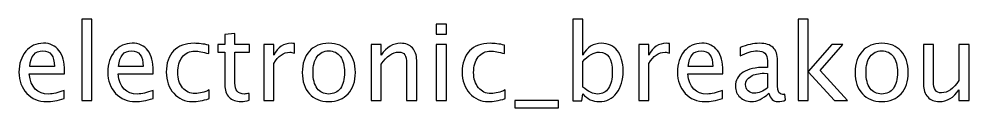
# Model space of a CAD drawing. Header units: centimetres. Extents: x -55 to 43, y -73 to 74.
# Drawn here: x -39.18 to -27.69, y -12.45 to -11.38 of the extents above; entities that cross this region are included whole.
import ezdxf

# ---------------------------------------------------------------- set-up
doc = ezdxf.new("R2010")
doc.units = ezdxf.units.CM
doc.header["$MEASUREMENT"] = 0
doc.layers.add('Layer 1', color=7, linetype='Continuous')

msp = doc.modelspace()

# ---------------------------------------------------------------- linework, layer by layer
at = {"layer": 'Layer 1'}
for points, knots in [([(-38.42002, -12.36003), (-38.42002, -12.36003), (-38.42002, -11.38086), (-38.42002, -11.38086), (-38.42002, -11.38086), (-38.42002, -11.38086), (-38.2981, -11.38086), (-38.2981, -11.38086), (-38.2981, -11.38086), (-38.2981, -11.38086), (-38.2981, -12.36003), (-38.2981, -12.36003), (-38.2981, -12.36003), (-38.2981, -12.36003), (-38.42002, -12.36003), (-38.42002, -12.36003)], [0, 0, 0, 0, 0.2, 0.2, 0.2, 0.2, 0.4, 0.4, 0.4, 0.4, 0.6, 0.6, 0.6, 0.6, 1, 1, 1, 1]), ([(-34.13187, -11.56374), (-34.13187, -11.56374), (-34.13187, -11.44182), (-34.13187, -11.44182), (-34.13187, -11.44182), (-34.13187, -11.44182), (-34.00995, -11.44182), (-34.00995, -11.44182), (-34.00995, -11.44182), (-34.00995, -11.44182), (-34.00995, -11.56374), (-34.00995, -11.56374), (-34.00995, -11.56374), (-34.00995, -11.56374), (-34.13187, -11.56374), (-34.13187, -11.56374)], [0, 0, 0, 0, 0.2, 0.2, 0.2, 0.2, 0.4, 0.4, 0.4, 0.4, 0.6, 0.6, 0.6, 0.6, 1, 1, 1, 1]), ([(-32.47939, -12.36765), (-32.47939, -12.36765), (-32.47939, -11.38086), (-32.47939, -11.38086), (-32.47939, -11.38086), (-32.47939, -11.38086), (-32.35747, -11.38086), (-32.35747, -11.38086), (-32.35747, -11.38086), (-32.35747, -11.38086), (-32.35747, -11.81414), (-32.35747, -11.81414), (-32.35747, -11.81414), (-32.30752, -11.71995), (-32.23237, -11.67296), (-32.13226, -11.67296), (-32.13226, -11.67296), (-32.05119, -11.67296), (-31.98748, -11.70238), (-31.94091, -11.76144), (-31.94091, -11.76144), (-31.89434, -11.82049), (-31.87106, -11.90114), (-31.87106, -12.00337), (-31.87106, -12.00337), (-31.87106, -12.11471), (-31.89752, -12.20467), (-31.95022, -12.27282), (-31.95022, -12.27282), (-32.00293, -12.34119), (-32.07235, -12.37527), (-32.15829, -12.37527), (-32.15829, -12.37527), (-32.23809, -12.37527), (-32.30455, -12.34479), (-32.35747, -12.28362), (-32.35747, -12.28362), (-32.35747, -12.28362), (-32.37229, -12.36765), (-32.37229, -12.36765), (-32.37229, -12.36765), (-32.37229, -12.36765), (-32.47939, -12.36765), (-32.47939, -12.36765)], [0, 0, 0, 0, 0.08333333, 0.08333333, 0.08333333, 0.08333333, 0.16666667, 0.16666667, 0.16666667, 0.16666667, 0.25, 0.25, 0.25, 0.25, 0.33333333, 0.33333333, 0.33333333, 0.33333333, 0.41666667, 0.41666667, 0.41666667, 0.41666667, 0.5, 0.5, 0.5, 0.5, 0.58333333, 0.58333333, 0.58333333, 0.58333333, 0.66666667, 0.66666667, 0.66666667, 0.66666667, 0.75, 0.75, 0.75, 0.75, 0.83333333, 0.83333333, 0.83333333, 0.83333333, 1, 1, 1, 1]), ([(-29.75165, -12.36003), (-29.75165, -12.36003), (-29.75165, -11.38086), (-29.75165, -11.38086), (-29.75165, -11.38086), (-29.75165, -11.38086), (-29.62973, -11.38086), (-29.62973, -11.38086), (-29.62973, -11.38086), (-29.62973, -11.38086), (-29.62973, -12.01353), (-29.62973, -12.01353), (-29.62973, -12.01353), (-29.62973, -12.01353), (-29.34398, -11.68693), (-29.34398, -11.68693), (-29.34398, -11.68693), (-29.34398, -11.68693), (-29.21232, -11.68693), (-29.21232, -11.68693), (-29.21232, -11.68693), (-29.21232, -11.68693), (-29.48537, -12.00104), (-29.48537, -12.00104), (-29.48537, -12.00104), (-29.48537, -12.00104), (-29.15517, -12.36003), (-29.15517, -12.36003), (-29.15517, -12.36003), (-29.15517, -12.36003), (-29.31223, -12.36003), (-29.31223, -12.36003), (-29.31223, -12.36003), (-29.31223, -12.36003), (-29.62973, -12.0148), (-29.62973, -12.0148), (-29.62973, -12.0148), (-29.62973, -12.0148), (-29.62973, -12.36003), (-29.62973, -12.36003), (-29.62973, -12.36003), (-29.62973, -12.36003), (-29.75165, -12.36003), (-29.75165, -12.36003)], [0, 0, 0, 0, 0.08333333, 0.08333333, 0.08333333, 0.08333333, 0.16666667, 0.16666667, 0.16666667, 0.16666667, 0.25, 0.25, 0.25, 0.25, 0.33333333, 0.33333333, 0.33333333, 0.33333333, 0.41666667, 0.41666667, 0.41666667, 0.41666667, 0.5, 0.5, 0.5, 0.5, 0.58333333, 0.58333333, 0.58333333, 0.58333333, 0.66666667, 0.66666667, 0.66666667, 0.66666667, 0.75, 0.75, 0.75, 0.75, 0.83333333, 0.83333333, 0.83333333, 0.83333333, 1, 1, 1, 1]), ([(-36.39395, -12.35982), (-36.43163, -12.37019), (-36.46443, -12.37527), (-36.49216, -12.37527), (-36.49216, -12.37527), (-36.55439, -12.37527), (-36.60286, -12.35749), (-36.63758, -12.32193), (-36.63758, -12.32193), (-36.6725, -12.28637), (-36.68986, -12.23705), (-36.68986, -12.17376), (-36.68986, -12.17376), (-36.68986, -12.17376), (-36.68986, -11.77837), (-36.68986, -11.77837), (-36.68986, -11.77837), (-36.68986, -11.77837), (-36.7741, -11.77837), (-36.7741, -11.77837), (-36.7741, -11.77837), (-36.7741, -11.77837), (-36.7741, -11.68693), (-36.7741, -11.68693), (-36.7741, -11.68693), (-36.7741, -11.68693), (-36.68986, -11.68693), (-36.68986, -11.68693), (-36.68986, -11.68693), (-36.68986, -11.68693), (-36.68986, -11.56522), (-36.68986, -11.56522), (-36.68986, -11.56522), (-36.68986, -11.56522), (-36.56794, -11.55358), (-36.56794, -11.55358), (-36.56794, -11.55358), (-36.56794, -11.55358), (-36.56794, -11.68693), (-36.56794, -11.68693), (-36.56794, -11.68693), (-36.56794, -11.68693), (-36.39141, -11.68693), (-36.39141, -11.68693), (-36.39141, -11.68693), (-36.39141, -11.68693), (-36.39141, -11.77837), (-36.39141, -11.77837), (-36.39141, -11.77837), (-36.39141, -11.77837), (-36.56794, -11.77837), (-36.56794, -11.77837), (-36.56794, -11.77837), (-36.56794, -11.77837), (-36.56794, -12.15175), (-36.56794, -12.15175), (-36.56794, -12.15175), (-36.56794, -12.2398), (-36.52963, -12.28383), (-36.45322, -12.28383), (-36.45322, -12.28383), (-36.43692, -12.28383), (-36.41723, -12.28108), (-36.39395, -12.27579), (-36.39395, -12.27579), (-36.39395, -12.27579), (-36.39395, -12.35982), (-36.39395, -12.35982)], [0, 0, 0, 0, 0.05555556, 0.05555556, 0.05555556, 0.05555556, 0.11111111, 0.11111111, 0.11111111, 0.11111111, 0.16666667, 0.16666667, 0.16666667, 0.16666667, 0.22222222, 0.22222222, 0.22222222, 0.22222222, 0.27777778, 0.27777778, 0.27777778, 0.27777778, 0.33333333, 0.33333333, 0.33333333, 0.33333333, 0.38888889, 0.38888889, 0.38888889, 0.38888889, 0.44444444, 0.44444444, 0.44444444, 0.44444444, 0.5, 0.5, 0.5, 0.5, 0.55555556, 0.55555556, 0.55555556, 0.55555556, 0.61111111, 0.61111111, 0.61111111, 0.61111111, 0.66666667, 0.66666667, 0.66666667, 0.66666667, 0.72222222, 0.72222222, 0.72222222, 0.72222222, 0.77777778, 0.77777778, 0.77777778, 0.77777778, 0.83333333, 0.83333333, 0.83333333, 0.83333333, 0.88888889, 0.88888889, 0.88888889, 0.88888889, 1, 1, 1, 1]), ([(-38.63359, -12.33844), (-38.7155, -12.36299), (-38.78557, -12.37527), (-38.84399, -12.37527), (-38.84399, -12.37527), (-38.94368, -12.37527), (-39.02475, -12.34225), (-39.08719, -12.27642), (-39.08719, -12.27642), (-39.14963, -12.21059), (-39.18096, -12.12529), (-39.18096, -12.0203), (-39.18096, -12.0203), (-39.18096, -11.91849), (-39.15344, -11.83488), (-39.0982, -11.76948), (-39.0982, -11.76948), (-39.04295, -11.70429), (-38.97226, -11.67169), (-38.88611, -11.67169), (-38.88611, -11.67169), (-38.80462, -11.67169), (-38.74154, -11.70069), (-38.69709, -11.75868), (-38.69709, -11.75868), (-38.65264, -11.81668), (-38.63041, -11.89881), (-38.63041, -12.00528), (-38.63041, -12.00528), (-38.63041, -12.00528), (-38.63105, -12.04253), (-38.63105, -12.04253), (-38.63105, -12.04253), (-38.63105, -12.04253), (-39.0565, -12.04253), (-39.0565, -12.04253), (-39.0565, -12.04253), (-39.03872, -12.2034), (-38.96019, -12.28383), (-38.82113, -12.28383), (-38.82113, -12.28383), (-38.77011, -12.28383), (-38.70767, -12.26944), (-38.63359, -12.24065), (-38.63359, -12.24065), (-38.63359, -12.24065), (-38.63359, -12.33844), (-38.63359, -12.33844)], [0, 0, 0, 0, 0.07692308, 0.07692308, 0.07692308, 0.07692308, 0.15384615, 0.15384615, 0.15384615, 0.15384615, 0.23076923, 0.23076923, 0.23076923, 0.23076923, 0.30769231, 0.30769231, 0.30769231, 0.30769231, 0.38461538, 0.38461538, 0.38461538, 0.38461538, 0.46153846, 0.46153846, 0.46153846, 0.46153846, 0.53846154, 0.53846154, 0.53846154, 0.53846154, 0.61538462, 0.61538462, 0.61538462, 0.61538462, 0.69230769, 0.69230769, 0.69230769, 0.69230769, 0.76923077, 0.76923077, 0.76923077, 0.76923077, 0.84615385, 0.84615385, 0.84615385, 0.84615385, 1, 1, 1, 1]), ([(-37.55896, -12.33844), (-37.64087, -12.36299), (-37.71094, -12.37527), (-37.76936, -12.37527), (-37.76936, -12.37527), (-37.86905, -12.37527), (-37.95012, -12.34225), (-38.01256, -12.27642), (-38.01256, -12.27642), (-38.075, -12.21059), (-38.10633, -12.12529), (-38.10633, -12.0203), (-38.10633, -12.0203), (-38.10633, -11.91849), (-38.07881, -11.83488), (-38.02357, -11.76948), (-38.02357, -11.76948), (-37.96832, -11.70429), (-37.89763, -11.67169), (-37.81148, -11.67169), (-37.81148, -11.67169), (-37.72999, -11.67169), (-37.66691, -11.70069), (-37.62246, -11.75868), (-37.62246, -11.75868), (-37.57801, -11.81668), (-37.55578, -11.89881), (-37.55578, -12.00528), (-37.55578, -12.00528), (-37.55578, -12.00528), (-37.55642, -12.04253), (-37.55642, -12.04253), (-37.55642, -12.04253), (-37.55642, -12.04253), (-37.98187, -12.04253), (-37.98187, -12.04253), (-37.98187, -12.04253), (-37.96409, -12.2034), (-37.88556, -12.28383), (-37.7465, -12.28383), (-37.7465, -12.28383), (-37.69548, -12.28383), (-37.63304, -12.26944), (-37.55896, -12.24065), (-37.55896, -12.24065), (-37.55896, -12.24065), (-37.55896, -12.33844), (-37.55896, -12.33844)], [0, 0, 0, 0, 0.07692308, 0.07692308, 0.07692308, 0.07692308, 0.15384615, 0.15384615, 0.15384615, 0.15384615, 0.23076923, 0.23076923, 0.23076923, 0.23076923, 0.30769231, 0.30769231, 0.30769231, 0.30769231, 0.38461538, 0.38461538, 0.38461538, 0.38461538, 0.46153846, 0.46153846, 0.46153846, 0.46153846, 0.53846154, 0.53846154, 0.53846154, 0.53846154, 0.61538462, 0.61538462, 0.61538462, 0.61538462, 0.69230769, 0.69230769, 0.69230769, 0.69230769, 0.76923077, 0.76923077, 0.76923077, 0.76923077, 0.84615385, 0.84615385, 0.84615385, 0.84615385, 1, 1, 1, 1]), ([(-36.87803, -12.33971), (-36.95698, -12.36342), (-37.02514, -12.37527), (-37.0825, -12.37527), (-37.0825, -12.37527), (-37.17352, -12.37527), (-37.24887, -12.34161), (-37.30877, -12.27452), (-37.30877, -12.27452), (-37.36867, -12.20721), (-37.39873, -12.12233), (-37.39873, -12.02009), (-37.39873, -12.02009), (-37.39873, -11.91087), (-37.3691, -11.82557), (-37.30983, -11.76461), (-37.30983, -11.76461), (-37.25056, -11.70344), (-37.1678, -11.67296), (-37.06154, -11.67296), (-37.06154, -11.67296), (-37.00926, -11.67296), (-36.95042, -11.68016), (-36.88565, -11.69455), (-36.88565, -11.69455), (-36.88565, -11.69455), (-36.88565, -11.79742), (-36.88565, -11.79742), (-36.88565, -11.79742), (-36.95444, -11.7771), (-37.01053, -11.76694), (-37.05371, -11.76694), (-37.05371, -11.76694), (-37.11637, -11.76694), (-37.16653, -11.79043), (-37.204, -11.83721), (-37.204, -11.83721), (-37.24146, -11.88399), (-37.2603, -11.94643), (-37.2603, -12.02433), (-37.2603, -12.02433), (-37.2603, -12.09989), (-37.24083, -12.16085), (-37.20209, -12.20763), (-37.20209, -12.20763), (-37.16336, -12.2542), (-37.11277, -12.27748), (-37.0499, -12.27748), (-37.0499, -12.27748), (-36.99423, -12.27748), (-36.93708, -12.26309), (-36.87803, -12.2343), (-36.87803, -12.2343), (-36.87803, -12.2343), (-36.87803, -12.33971), (-36.87803, -12.33971)], [0, 0, 0, 0, 0.06666667, 0.06666667, 0.06666667, 0.06666667, 0.13333333, 0.13333333, 0.13333333, 0.13333333, 0.2, 0.2, 0.2, 0.2, 0.26666667, 0.26666667, 0.26666667, 0.26666667, 0.33333333, 0.33333333, 0.33333333, 0.33333333, 0.4, 0.4, 0.4, 0.4, 0.46666667, 0.46666667, 0.46666667, 0.46666667, 0.53333333, 0.53333333, 0.53333333, 0.53333333, 0.6, 0.6, 0.6, 0.6, 0.66666667, 0.66666667, 0.66666667, 0.66666667, 0.73333333, 0.73333333, 0.73333333, 0.73333333, 0.8, 0.8, 0.8, 0.8, 0.86666667, 0.86666667, 0.86666667, 0.86666667, 1, 1, 1, 1]), ([(-36.21996, -12.36003), (-36.21996, -12.36003), (-36.21996, -11.68693), (-36.21996, -11.68693), (-36.21996, -11.68693), (-36.21996, -11.68693), (-36.09804, -11.68693), (-36.09804, -11.68693), (-36.09804, -11.68693), (-36.09804, -11.68693), (-36.09804, -11.81414), (-36.09804, -11.81414), (-36.09804, -11.81414), (-36.04957, -11.71995), (-35.97929, -11.67296), (-35.88701, -11.67296), (-35.88701, -11.67296), (-35.87452, -11.67296), (-35.8614, -11.67402), (-35.84785, -11.67613), (-35.84785, -11.67613), (-35.84785, -11.67613), (-35.84785, -11.79022), (-35.84785, -11.79022), (-35.84785, -11.79022), (-35.86902, -11.78324), (-35.88764, -11.77964), (-35.90373, -11.77964), (-35.90373, -11.77964), (-35.9812, -11.77964), (-36.04597, -11.82536), (-36.09804, -11.91701), (-36.09804, -11.91701), (-36.09804, -11.91701), (-36.09804, -12.36003), (-36.09804, -12.36003), (-36.09804, -12.36003), (-36.09804, -12.36003), (-36.21996, -12.36003), (-36.21996, -12.36003)], [0, 0, 0, 0, 0.09090909, 0.09090909, 0.09090909, 0.09090909, 0.18181818, 0.18181818, 0.18181818, 0.18181818, 0.27272727, 0.27272727, 0.27272727, 0.27272727, 0.36363636, 0.36363636, 0.36363636, 0.36363636, 0.45454545, 0.45454545, 0.45454545, 0.45454545, 0.54545455, 0.54545455, 0.54545455, 0.54545455, 0.63636364, 0.63636364, 0.63636364, 0.63636364, 0.72727273, 0.72727273, 0.72727273, 0.72727273, 0.81818182, 0.81818182, 0.81818182, 0.81818182, 1, 1, 1, 1]), ([(-35.43235, -12.37527), (-35.5312, -12.37527), (-35.60951, -12.34373), (-35.66709, -12.28065), (-35.66709, -12.28065), (-35.72487, -12.21758), (-35.75366, -12.13185), (-35.75366, -12.02369), (-35.75366, -12.02369), (-35.75366, -11.91574), (-35.72487, -11.83023), (-35.66709, -11.76736), (-35.66709, -11.76736), (-35.60951, -11.7045), (-35.5312, -11.67296), (-35.43235, -11.67296), (-35.43235, -11.67296), (-35.3335, -11.67296), (-35.25518, -11.7045), (-35.19761, -11.76736), (-35.19761, -11.76736), (-35.13983, -11.83023), (-35.11104, -11.91574), (-35.11104, -12.02369), (-35.11104, -12.02369), (-35.11104, -12.13185), (-35.13983, -12.21758), (-35.19761, -12.28065), (-35.19761, -12.28065), (-35.25518, -12.34373), (-35.3335, -12.37527), (-35.43235, -12.37527)], [0, 0, 0, 0, 0.11111111, 0.11111111, 0.11111111, 0.11111111, 0.22222222, 0.22222222, 0.22222222, 0.22222222, 0.33333333, 0.33333333, 0.33333333, 0.33333333, 0.44444444, 0.44444444, 0.44444444, 0.44444444, 0.55555556, 0.55555556, 0.55555556, 0.55555556, 0.66666667, 0.66666667, 0.66666667, 0.66666667, 0.77777778, 0.77777778, 0.77777778, 0.77777778, 1, 1, 1, 1]), ([(-34.92012, -12.36003), (-34.92012, -12.36003), (-34.92012, -11.68693), (-34.92012, -11.68693), (-34.92012, -11.68693), (-34.92012, -11.68693), (-34.7982, -11.68693), (-34.7982, -11.68693), (-34.7982, -11.68693), (-34.7982, -11.68693), (-34.7982, -11.81414), (-34.7982, -11.81414), (-34.7982, -11.81414), (-34.73364, -11.71995), (-34.65448, -11.67296), (-34.56092, -11.67296), (-34.56092, -11.67296), (-34.50208, -11.67296), (-34.4553, -11.69137), (-34.4208, -11.72842), (-34.4208, -11.72842), (-34.3863, -11.76525), (-34.36894, -11.81499), (-34.36894, -11.87722), (-34.36894, -11.87722), (-34.36894, -11.87722), (-34.36894, -12.36003), (-34.36894, -12.36003), (-34.36894, -12.36003), (-34.36894, -12.36003), (-34.49086, -12.36003), (-34.49086, -12.36003), (-34.49086, -12.36003), (-34.49086, -12.36003), (-34.49086, -11.91701), (-34.49086, -11.91701), (-34.49086, -11.91701), (-34.49086, -11.86706), (-34.49827, -11.8315), (-34.51287, -11.81033), (-34.51287, -11.81033), (-34.52769, -11.78895), (-34.55203, -11.77837), (-34.58611, -11.77837), (-34.58611, -11.77837), (-34.66104, -11.77837), (-34.73174, -11.82726), (-34.7982, -11.92505), (-34.7982, -11.92505), (-34.7982, -11.92505), (-34.7982, -12.36003), (-34.7982, -12.36003), (-34.7982, -12.36003), (-34.7982, -12.36003), (-34.92012, -12.36003), (-34.92012, -12.36003)], [0, 0, 0, 0, 0.06666667, 0.06666667, 0.06666667, 0.06666667, 0.13333333, 0.13333333, 0.13333333, 0.13333333, 0.2, 0.2, 0.2, 0.2, 0.26666667, 0.26666667, 0.26666667, 0.26666667, 0.33333333, 0.33333333, 0.33333333, 0.33333333, 0.4, 0.4, 0.4, 0.4, 0.46666667, 0.46666667, 0.46666667, 0.46666667, 0.53333333, 0.53333333, 0.53333333, 0.53333333, 0.6, 0.6, 0.6, 0.6, 0.66666667, 0.66666667, 0.66666667, 0.66666667, 0.73333333, 0.73333333, 0.73333333, 0.73333333, 0.8, 0.8, 0.8, 0.8, 0.86666667, 0.86666667, 0.86666667, 0.86666667, 1, 1, 1, 1]), ([(-34.13187, -12.36003), (-34.13187, -12.36003), (-34.13187, -11.68693), (-34.13187, -11.68693), (-34.13187, -11.68693), (-34.13187, -11.68693), (-34.00995, -11.68693), (-34.00995, -11.68693), (-34.00995, -11.68693), (-34.00995, -11.68693), (-34.00995, -12.36003), (-34.00995, -12.36003), (-34.00995, -12.36003), (-34.00995, -12.36003), (-34.13187, -12.36003), (-34.13187, -12.36003)], [0, 0, 0, 0, 0.2, 0.2, 0.2, 0.2, 0.4, 0.4, 0.4, 0.4, 0.6, 0.6, 0.6, 0.6, 1, 1, 1, 1]), ([(-33.29748, -12.33971), (-33.37643, -12.36342), (-33.44459, -12.37527), (-33.50195, -12.37527), (-33.50195, -12.37527), (-33.59297, -12.37527), (-33.66832, -12.34161), (-33.72822, -12.27452), (-33.72822, -12.27452), (-33.78812, -12.20721), (-33.81818, -12.12233), (-33.81818, -12.02009), (-33.81818, -12.02009), (-33.81818, -11.91087), (-33.78855, -11.82557), (-33.72928, -11.76461), (-33.72928, -11.76461), (-33.67001, -11.70344), (-33.58725, -11.67296), (-33.48099, -11.67296), (-33.48099, -11.67296), (-33.42871, -11.67296), (-33.36987, -11.68016), (-33.3051, -11.69455), (-33.3051, -11.69455), (-33.3051, -11.69455), (-33.3051, -11.79742), (-33.3051, -11.79742), (-33.3051, -11.79742), (-33.37389, -11.7771), (-33.42998, -11.76694), (-33.47316, -11.76694), (-33.47316, -11.76694), (-33.53582, -11.76694), (-33.58598, -11.79043), (-33.62345, -11.83721), (-33.62345, -11.83721), (-33.66091, -11.88399), (-33.67975, -11.94643), (-33.67975, -12.02433), (-33.67975, -12.02433), (-33.67975, -12.09989), (-33.66028, -12.16085), (-33.62154, -12.20763), (-33.62154, -12.20763), (-33.58281, -12.2542), (-33.53222, -12.27748), (-33.46935, -12.27748), (-33.46935, -12.27748), (-33.41368, -12.27748), (-33.35653, -12.26309), (-33.29748, -12.2343), (-33.29748, -12.2343), (-33.29748, -12.2343), (-33.29748, -12.33971), (-33.29748, -12.33971)], [0, 0, 0, 0, 0.06666667, 0.06666667, 0.06666667, 0.06666667, 0.13333333, 0.13333333, 0.13333333, 0.13333333, 0.2, 0.2, 0.2, 0.2, 0.26666667, 0.26666667, 0.26666667, 0.26666667, 0.33333333, 0.33333333, 0.33333333, 0.33333333, 0.4, 0.4, 0.4, 0.4, 0.46666667, 0.46666667, 0.46666667, 0.46666667, 0.53333333, 0.53333333, 0.53333333, 0.53333333, 0.6, 0.6, 0.6, 0.6, 0.66666667, 0.66666667, 0.66666667, 0.66666667, 0.73333333, 0.73333333, 0.73333333, 0.73333333, 0.8, 0.8, 0.8, 0.8, 0.86666667, 0.86666667, 0.86666667, 0.86666667, 1, 1, 1, 1]), ([(-31.68014, -12.36003), (-31.68014, -12.36003), (-31.68014, -11.68693), (-31.68014, -11.68693), (-31.68014, -11.68693), (-31.68014, -11.68693), (-31.55822, -11.68693), (-31.55822, -11.68693), (-31.55822, -11.68693), (-31.55822, -11.68693), (-31.55822, -11.81414), (-31.55822, -11.81414), (-31.55822, -11.81414), (-31.50975, -11.71995), (-31.43947, -11.67296), (-31.34719, -11.67296), (-31.34719, -11.67296), (-31.3347, -11.67296), (-31.32158, -11.67402), (-31.30803, -11.67613), (-31.30803, -11.67613), (-31.30803, -11.67613), (-31.30803, -11.79022), (-31.30803, -11.79022), (-31.30803, -11.79022), (-31.3292, -11.78324), (-31.34782, -11.77964), (-31.36391, -11.77964), (-31.36391, -11.77964), (-31.44138, -11.77964), (-31.50615, -11.82536), (-31.55822, -11.91701), (-31.55822, -11.91701), (-31.55822, -11.91701), (-31.55822, -12.36003), (-31.55822, -12.36003), (-31.55822, -12.36003), (-31.55822, -12.36003), (-31.68014, -12.36003), (-31.68014, -12.36003)], [0, 0, 0, 0, 0.09090909, 0.09090909, 0.09090909, 0.09090909, 0.18181818, 0.18181818, 0.18181818, 0.18181818, 0.27272727, 0.27272727, 0.27272727, 0.27272727, 0.36363636, 0.36363636, 0.36363636, 0.36363636, 0.45454545, 0.45454545, 0.45454545, 0.45454545, 0.54545455, 0.54545455, 0.54545455, 0.54545455, 0.63636364, 0.63636364, 0.63636364, 0.63636364, 0.72727273, 0.72727273, 0.72727273, 0.72727273, 0.81818182, 0.81818182, 0.81818182, 0.81818182, 1, 1, 1, 1]), ([(-30.66647, -12.33844), (-30.74838, -12.36299), (-30.81845, -12.37527), (-30.87687, -12.37527), (-30.87687, -12.37527), (-30.97656, -12.37527), (-31.05763, -12.34225), (-31.12007, -12.27642), (-31.12007, -12.27642), (-31.18251, -12.21059), (-31.21384, -12.12529), (-31.21384, -12.0203), (-31.21384, -12.0203), (-31.21384, -11.91849), (-31.18632, -11.83488), (-31.13108, -11.76948), (-31.13108, -11.76948), (-31.07583, -11.70429), (-31.00514, -11.67169), (-30.91899, -11.67169), (-30.91899, -11.67169), (-30.8375, -11.67169), (-30.77442, -11.70069), (-30.72997, -11.75868), (-30.72997, -11.75868), (-30.68552, -11.81668), (-30.66329, -11.89881), (-30.66329, -12.00528), (-30.66329, -12.00528), (-30.66329, -12.00528), (-30.66393, -12.04253), (-30.66393, -12.04253), (-30.66393, -12.04253), (-30.66393, -12.04253), (-31.08938, -12.04253), (-31.08938, -12.04253), (-31.08938, -12.04253), (-31.0716, -12.2034), (-30.99307, -12.28383), (-30.85401, -12.28383), (-30.85401, -12.28383), (-30.80299, -12.28383), (-30.74055, -12.26944), (-30.66647, -12.24065), (-30.66647, -12.24065), (-30.66647, -12.24065), (-30.66647, -12.33844), (-30.66647, -12.33844)], [0, 0, 0, 0, 0.07692308, 0.07692308, 0.07692308, 0.07692308, 0.15384615, 0.15384615, 0.15384615, 0.15384615, 0.23076923, 0.23076923, 0.23076923, 0.23076923, 0.30769231, 0.30769231, 0.30769231, 0.30769231, 0.38461538, 0.38461538, 0.38461538, 0.38461538, 0.46153846, 0.46153846, 0.46153846, 0.46153846, 0.53846154, 0.53846154, 0.53846154, 0.53846154, 0.61538462, 0.61538462, 0.61538462, 0.61538462, 0.69230769, 0.69230769, 0.69230769, 0.69230769, 0.76923077, 0.76923077, 0.76923077, 0.76923077, 0.84615385, 0.84615385, 0.84615385, 0.84615385, 1, 1, 1, 1]), ([(-30.10598, -12.2743), (-30.17921, -12.34161), (-30.2497, -12.37527), (-30.31743, -12.37527), (-30.31743, -12.37527), (-30.3731, -12.37527), (-30.41946, -12.35791), (-30.45607, -12.32299), (-30.45607, -12.32299), (-30.4929, -12.28806), (-30.51132, -12.24404), (-30.51132, -12.19091), (-30.51132, -12.19091), (-30.51132, -12.11746), (-30.48042, -12.06094), (-30.41861, -12.02157), (-30.41861, -12.02157), (-30.3568, -11.9822), (-30.26811, -11.96252), (-30.15254, -11.96252), (-30.15254, -11.96252), (-30.15254, -11.96252), (-30.12397, -11.96252), (-30.12397, -11.96252), (-30.12397, -11.96252), (-30.12397, -11.96252), (-30.12397, -11.88145), (-30.12397, -11.88145), (-30.12397, -11.88145), (-30.12397, -11.80335), (-30.16461, -11.7644), (-30.2461, -11.7644), (-30.2461, -11.7644), (-30.30918, -11.7644), (-30.37818, -11.7843), (-30.4529, -11.82409), (-30.4529, -11.82409), (-30.4529, -11.82409), (-30.4529, -11.72376), (-30.4529, -11.72376), (-30.4529, -11.72376), (-30.37077, -11.68989), (-30.2933, -11.67296), (-30.2207, -11.67296), (-30.2207, -11.67296), (-30.14598, -11.67296), (-30.09074, -11.68989), (-30.05539, -11.72397), (-30.05539, -11.72397), (-30.01983, -11.75805), (-30.00205, -11.81054), (-30.00205, -11.88145), (-30.00205, -11.88145), (-30.00205, -11.88145), (-30.00205, -12.18562), (-30.00205, -12.18562), (-30.00205, -12.18562), (-30.00205, -12.25525), (-29.98067, -12.29018), (-29.9377, -12.29018), (-29.9377, -12.29018), (-29.93241, -12.29018), (-29.92458, -12.28933), (-29.91421, -12.28764), (-29.91421, -12.28764), (-29.91421, -12.28764), (-29.90553, -12.35537), (-29.90553, -12.35537), (-29.90553, -12.35537), (-29.93326, -12.36871), (-29.96374, -12.37527), (-29.99718, -12.37527), (-29.99718, -12.37527), (-30.05412, -12.37527), (-30.09031, -12.34161), (-30.10598, -12.2743)], [0, 0, 0, 0, 0.05, 0.05, 0.05, 0.05, 0.1, 0.1, 0.1, 0.1, 0.15, 0.15, 0.15, 0.15, 0.2, 0.2, 0.2, 0.2, 0.25, 0.25, 0.25, 0.25, 0.3, 0.3, 0.3, 0.3, 0.35, 0.35, 0.35, 0.35, 0.4, 0.4, 0.4, 0.4, 0.45, 0.45, 0.45, 0.45, 0.5, 0.5, 0.5, 0.5, 0.55, 0.55, 0.55, 0.55, 0.6, 0.6, 0.6, 0.6, 0.65, 0.65, 0.65, 0.65, 0.7, 0.7, 0.7, 0.7, 0.75, 0.75, 0.75, 0.75, 0.8, 0.8, 0.8, 0.8, 0.85, 0.85, 0.85, 0.85, 0.9, 0.9, 0.9, 0.9, 1, 1, 1, 1]), ([(-28.74136, -12.37527), (-28.84021, -12.37527), (-28.91852, -12.34373), (-28.9761, -12.28065), (-28.9761, -12.28065), (-29.03388, -12.21758), (-29.06267, -12.13185), (-29.06267, -12.02369), (-29.06267, -12.02369), (-29.06267, -11.91574), (-29.03388, -11.83023), (-28.9761, -11.76736), (-28.9761, -11.76736), (-28.91852, -11.7045), (-28.84021, -11.67296), (-28.74136, -11.67296), (-28.74136, -11.67296), (-28.64251, -11.67296), (-28.56419, -11.7045), (-28.50662, -11.76736), (-28.50662, -11.76736), (-28.44884, -11.83023), (-28.42005, -11.91574), (-28.42005, -12.02369), (-28.42005, -12.02369), (-28.42005, -12.13185), (-28.44884, -12.21758), (-28.50662, -12.28065), (-28.50662, -12.28065), (-28.56419, -12.34373), (-28.64251, -12.37527), (-28.74136, -12.37527)], [0, 0, 0, 0, 0.11111111, 0.11111111, 0.11111111, 0.11111111, 0.22222222, 0.22222222, 0.22222222, 0.22222222, 0.33333333, 0.33333333, 0.33333333, 0.33333333, 0.44444444, 0.44444444, 0.44444444, 0.44444444, 0.55555556, 0.55555556, 0.55555556, 0.55555556, 0.66666667, 0.66666667, 0.66666667, 0.66666667, 0.77777778, 0.77777778, 0.77777778, 0.77777778, 1, 1, 1, 1]), ([(-27.80749, -12.36003), (-27.80749, -12.36003), (-27.80749, -12.23345), (-27.80749, -12.23345), (-27.80749, -12.23345), (-27.87247, -12.32807), (-27.95142, -12.37527), (-28.04413, -12.37527), (-28.04413, -12.37527), (-28.10298, -12.37527), (-28.14975, -12.35685), (-28.18447, -12.31981), (-28.18447, -12.31981), (-28.21939, -12.28277), (-28.23675, -12.23303), (-28.23675, -12.17016), (-28.23675, -12.17016), (-28.23675, -12.17016), (-28.23675, -11.68693), (-28.23675, -11.68693), (-28.23675, -11.68693), (-28.23675, -11.68693), (-28.11483, -11.68693), (-28.11483, -11.68693), (-28.11483, -11.68693), (-28.11483, -11.68693), (-28.11483, -12.13037), (-28.11483, -12.13037), (-28.11483, -12.13037), (-28.11483, -12.18096), (-28.10742, -12.21673), (-28.09282, -12.2379), (-28.09282, -12.2379), (-28.078, -12.25928), (-28.05345, -12.26986), (-28.01894, -12.26986), (-28.01894, -12.26986), (-27.94444, -12.26986), (-27.87374, -12.22096), (-27.80749, -12.12296), (-27.80749, -12.12296), (-27.80749, -12.12296), (-27.80749, -11.68693), (-27.80749, -11.68693), (-27.80749, -11.68693), (-27.80749, -11.68693), (-27.68557, -11.68693), (-27.68557, -11.68693), (-27.68557, -11.68693), (-27.68557, -11.68693), (-27.68557, -12.36003), (-27.68557, -12.36003), (-27.68557, -12.36003), (-27.68557, -12.36003), (-27.80749, -12.36003), (-27.80749, -12.36003)], [0, 0, 0, 0, 0.06666667, 0.06666667, 0.06666667, 0.06666667, 0.13333333, 0.13333333, 0.13333333, 0.13333333, 0.2, 0.2, 0.2, 0.2, 0.26666667, 0.26666667, 0.26666667, 0.26666667, 0.33333333, 0.33333333, 0.33333333, 0.33333333, 0.4, 0.4, 0.4, 0.4, 0.46666667, 0.46666667, 0.46666667, 0.46666667, 0.53333333, 0.53333333, 0.53333333, 0.53333333, 0.6, 0.6, 0.6, 0.6, 0.66666667, 0.66666667, 0.66666667, 0.66666667, 0.73333333, 0.73333333, 0.73333333, 0.73333333, 0.8, 0.8, 0.8, 0.8, 0.86666667, 0.86666667, 0.86666667, 0.86666667, 1, 1, 1, 1]), ([(-39.05015, -11.95109), (-39.05015, -11.95109), (-38.75297, -11.95109), (-38.75297, -11.95109), (-38.75297, -11.95109), (-38.75297, -11.82578), (-38.79975, -11.76313), (-38.89309, -11.76313), (-38.89309, -11.76313), (-38.98707, -11.76313), (-39.03935, -11.82578), (-39.05015, -11.95109)], [0, 0, 0, 0, 0.25, 0.25, 0.25, 0.25, 0.5, 0.5, 0.5, 0.5, 1, 1, 1, 1]), ([(-37.97552, -11.95109), (-37.97552, -11.95109), (-37.67834, -11.95109), (-37.67834, -11.95109), (-37.67834, -11.95109), (-37.67834, -11.82578), (-37.72512, -11.76313), (-37.81846, -11.76313), (-37.81846, -11.76313), (-37.91244, -11.76313), (-37.96472, -11.82578), (-37.97552, -11.95109)], [0, 0, 0, 0, 0.25, 0.25, 0.25, 0.25, 0.5, 0.5, 0.5, 0.5, 1, 1, 1, 1]), ([(-35.43256, -12.28383), (-35.37224, -12.28383), (-35.32525, -12.26118), (-35.2918, -12.21567), (-35.2918, -12.21567), (-35.25857, -12.17038), (-35.24185, -12.10624), (-35.24185, -12.02369), (-35.24185, -12.02369), (-35.24185, -11.94135), (-35.25857, -11.87743), (-35.2918, -11.83213), (-35.2918, -11.83213), (-35.32525, -11.78705), (-35.37224, -11.7644), (-35.43256, -11.7644), (-35.43256, -11.7644), (-35.4931, -11.7644), (-35.54009, -11.78705), (-35.57311, -11.83213), (-35.57311, -11.83213), (-35.60634, -11.87743), (-35.62285, -11.94135), (-35.62285, -12.02369), (-35.62285, -12.02369), (-35.62285, -12.10624), (-35.60634, -12.17038), (-35.57311, -12.21567), (-35.57311, -12.21567), (-35.54009, -12.26118), (-35.4931, -12.28383), (-35.43256, -12.28383)], [0, 0, 0, 0, 0.11111111, 0.11111111, 0.11111111, 0.11111111, 0.22222222, 0.22222222, 0.22222222, 0.22222222, 0.33333333, 0.33333333, 0.33333333, 0.33333333, 0.44444444, 0.44444444, 0.44444444, 0.44444444, 0.55555556, 0.55555556, 0.55555556, 0.55555556, 0.66666667, 0.66666667, 0.66666667, 0.66666667, 0.77777778, 0.77777778, 0.77777778, 0.77777778, 1, 1, 1, 1]), ([(-32.35747, -12.19959), (-32.2946, -12.25568), (-32.2347, -12.28383), (-32.17776, -12.28383), (-32.17776, -12.28383), (-32.12167, -12.28383), (-32.07828, -12.26033), (-32.0478, -12.21356), (-32.0478, -12.21356), (-32.01711, -12.16678), (-32.00187, -12.10095), (-32.00187, -12.01586), (-32.00187, -12.01586), (-32.00187, -11.85838), (-32.05394, -11.77964), (-32.15808, -11.77964), (-32.15808, -11.77964), (-32.22624, -11.77964), (-32.2927, -11.81647), (-32.35747, -11.89034), (-32.35747, -11.89034), (-32.35747, -11.89034), (-32.35747, -12.19959), (-32.35747, -12.19959)], [0, 0, 0, 0, 0.14285714, 0.14285714, 0.14285714, 0.14285714, 0.28571429, 0.28571429, 0.28571429, 0.28571429, 0.42857143, 0.42857143, 0.42857143, 0.42857143, 0.57142857, 0.57142857, 0.57142857, 0.57142857, 0.71428571, 0.71428571, 0.71428571, 0.71428571, 1, 1, 1, 1]), ([(-31.08303, -11.95109), (-31.08303, -11.95109), (-30.78585, -11.95109), (-30.78585, -11.95109), (-30.78585, -11.95109), (-30.78585, -11.82578), (-30.83263, -11.76313), (-30.92597, -11.76313), (-30.92597, -11.76313), (-31.01995, -11.76313), (-31.07223, -11.82578), (-31.08303, -11.95109)], [0, 0, 0, 0, 0.25, 0.25, 0.25, 0.25, 0.5, 0.5, 0.5, 0.5, 1, 1, 1, 1]), ([(-28.74157, -12.28383), (-28.68125, -12.28383), (-28.63426, -12.26118), (-28.60081, -12.21567), (-28.60081, -12.21567), (-28.56758, -12.17038), (-28.55086, -12.10624), (-28.55086, -12.02369), (-28.55086, -12.02369), (-28.55086, -11.94135), (-28.56758, -11.87743), (-28.60081, -11.83213), (-28.60081, -11.83213), (-28.63426, -11.78705), (-28.68125, -11.7644), (-28.74157, -11.7644), (-28.74157, -11.7644), (-28.80211, -11.7644), (-28.8491, -11.78705), (-28.88212, -11.83213), (-28.88212, -11.83213), (-28.91535, -11.87743), (-28.93186, -11.94135), (-28.93186, -12.02369), (-28.93186, -12.02369), (-28.93186, -12.10624), (-28.91535, -12.17038), (-28.88212, -12.21567), (-28.88212, -12.21567), (-28.8491, -12.26118), (-28.80211, -12.28383), (-28.74157, -12.28383)], [0, 0, 0, 0, 0.11111111, 0.11111111, 0.11111111, 0.11111111, 0.22222222, 0.22222222, 0.22222222, 0.22222222, 0.33333333, 0.33333333, 0.33333333, 0.33333333, 0.44444444, 0.44444444, 0.44444444, 0.44444444, 0.55555556, 0.55555556, 0.55555556, 0.55555556, 0.66666667, 0.66666667, 0.66666667, 0.66666667, 0.77777778, 0.77777778, 0.77777778, 0.77777778, 1, 1, 1, 1]), ([(-30.12397, -12.20784), (-30.12397, -12.20784), (-30.12397, -12.03491), (-30.12397, -12.03491), (-30.12397, -12.03491), (-30.12397, -12.03491), (-30.16313, -12.03364), (-30.16313, -12.03364), (-30.16313, -12.03364), (-30.23086, -12.03364), (-30.28547, -12.04613), (-30.32717, -12.0711), (-30.32717, -12.0711), (-30.36866, -12.09629), (-30.3894, -12.12952), (-30.3894, -12.17101), (-30.3894, -12.17101), (-30.3894, -12.20001), (-30.37903, -12.22456), (-30.3585, -12.24467), (-30.3585, -12.24467), (-30.33775, -12.26478), (-30.31256, -12.27494), (-30.28272, -12.27494), (-30.28272, -12.27494), (-30.23192, -12.27494), (-30.179, -12.2525), (-30.12397, -12.20784)], [0, 0, 0, 0, 0.125, 0.125, 0.125, 0.125, 0.25, 0.25, 0.25, 0.25, 0.375, 0.375, 0.375, 0.375, 0.5, 0.5, 0.5, 0.5, 0.625, 0.625, 0.625, 0.625, 0.75, 0.75, 0.75, 0.75, 1, 1, 1, 1]), ([(-33.18297, -12.45147), (-33.18297, -12.45147), (-33.18297, -12.36003), (-33.18297, -12.36003), (-33.18297, -12.36003), (-33.18297, -12.36003), (-32.65465, -12.36003), (-32.65465, -12.36003), (-32.65465, -12.36003), (-32.65465, -12.36003), (-32.65465, -12.45147), (-32.65465, -12.45147), (-32.65465, -12.45147), (-32.65465, -12.45147), (-33.18297, -12.45147), (-33.18297, -12.45147)], [0, 0, 0, 0, 0.2, 0.2, 0.2, 0.2, 0.4, 0.4, 0.4, 0.4, 0.6, 0.6, 0.6, 0.6, 1, 1, 1, 1])]:
    msp.add_open_spline(points, degree=3, knots=knots, dxfattribs=at)

doc.saveas('drawing.dxf')
